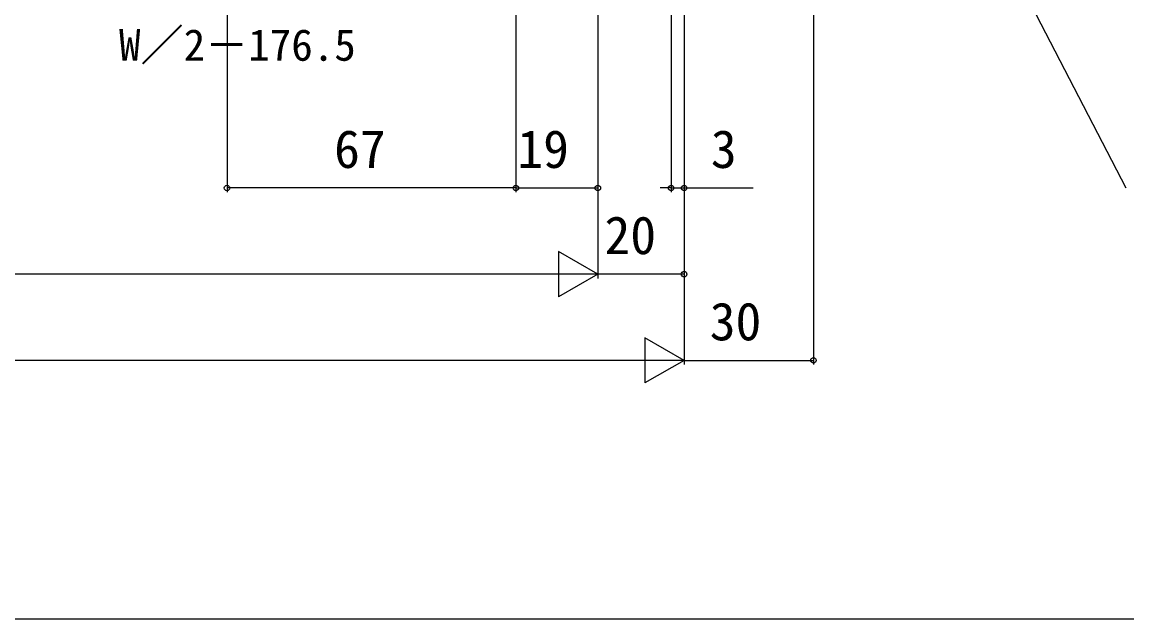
# Model space of a CAD drawing. Units: millimetres, scale not verified. Extents: x -525 to 525, y -783 to 779.
# Drawn here: x 96.5 to 352.7, y -782.8 to -644.3 of the extents above; entities that cross this region are included whole.
import ezdxf
from ezdxf.enums import TextEntityAlignment as Align

# ---------------------------------------------------------------- set-up
doc = ezdxf.new("R2010")
doc.units = ezdxf.units.MM
doc.header["$LTSCALE"] = 4
doc.layers.add('0-7_YKK_D', color=6, linetype='Continuous')
doc.layers.add('0-8_YKK_ZWAK', color=7, linetype='Continuous')
doc.styles.add('ＭＳ ゴシック', font='')
doc.styles.get('ＭＳ ゴシック').set_extended_font_data('MS Gothic')

msp = doc.modelspace()

# ---------------------------------------------------------------- linework, layer by layer
at = {"layer": '0-7_YKK_D'}
for p, q in [((280, -512.8), (280, -723.8)), ((144, -527.787), (144, -683.8)), ((211, -539.8), (211, -683.8)), ((211, -539.8), (211, -683.8)), ((230, -540.578), (230, -683.8)), ((250, -539.8), (250, -703.8)), ((250, -539.8), (250, -723.8)), ((250, -539.8), (250, -723.8)), ((230, -554.8), (230, -703.8)), ((247, -554.8), (247, -683.8)), ((250, -554.8), (250, -683.8)), ((230, -557.3), (230, -703.8)), ((211, -682.8), (144, -682.8)), ((211, -682.8), (230, -682.8)), ((247, -682.8), (244.45, -682.8)), ((247, -682.8), (250, -682.8)), ((250, -682.8), (266.054, -682.8)), ((230, -702.8), (220.907, -697.55)), ((220.907, -697.55), (220.907, -708.05)), ((219.5, -702.8), (-219.5, -702.8)), ((230, -702.8), (211.813, -702.8)), ((230, -702.8), (220.907, -708.05)), ((250, -702.8), (230, -702.8)), ((250, -722.8), (240.907, -717.55)), ((240.907, -717.55), (240.907, -728.05)), ((239.5, -722.8), (-239.5, -722.8)), ((250, -722.8), (231.813, -722.8)), ((250, -722.8), (240.907, -728.05)), ((250, -722.8), (280, -722.8))]:
    msp.add_line(p, q, dxfattribs=at)
msp.add_lwpolyline([(326.084, -631.8), (327.254, -634.066), (352.416, -682.8)], dxfattribs=at)
for centre in [(144, -682.8), (211, -682.8), (211, -682.8), (230, -682.8), (247, -682.8), (250, -682.8), (250, -702.8), (280, -722.8)]:
    msp.add_circle(centre, 0.637, dxfattribs=at)
at = {"layer": '0-8_YKK_ZWAK'}
msp.add_lwpolyline([(-525, -782.8), (525, -782.8), (525, 747.2)], dxfattribs=at)

# ---------------------------------------------------------------- texts
at = {"layer": '0-7_YKK_D', "style": 'ＭＳ ゴシック'}
for s, height, p in [('W／2－176.5', 7.331, (118.96, -655.482)), ('67', 8.798, (168.841, -680.8)), ('19', 8.798, (211.329, -680.8)), ('3', 8.798, (256.214, -680.8)), ('20', 8.798, (231.542, -700.8)), ('30', 8.798, (255.95, -720.8))]:
    msp.add_text(s, height=height, dxfattribs=at).set_placement(p, align=Align.BOTTOM_LEFT)

doc.saveas('drawing.dxf')
